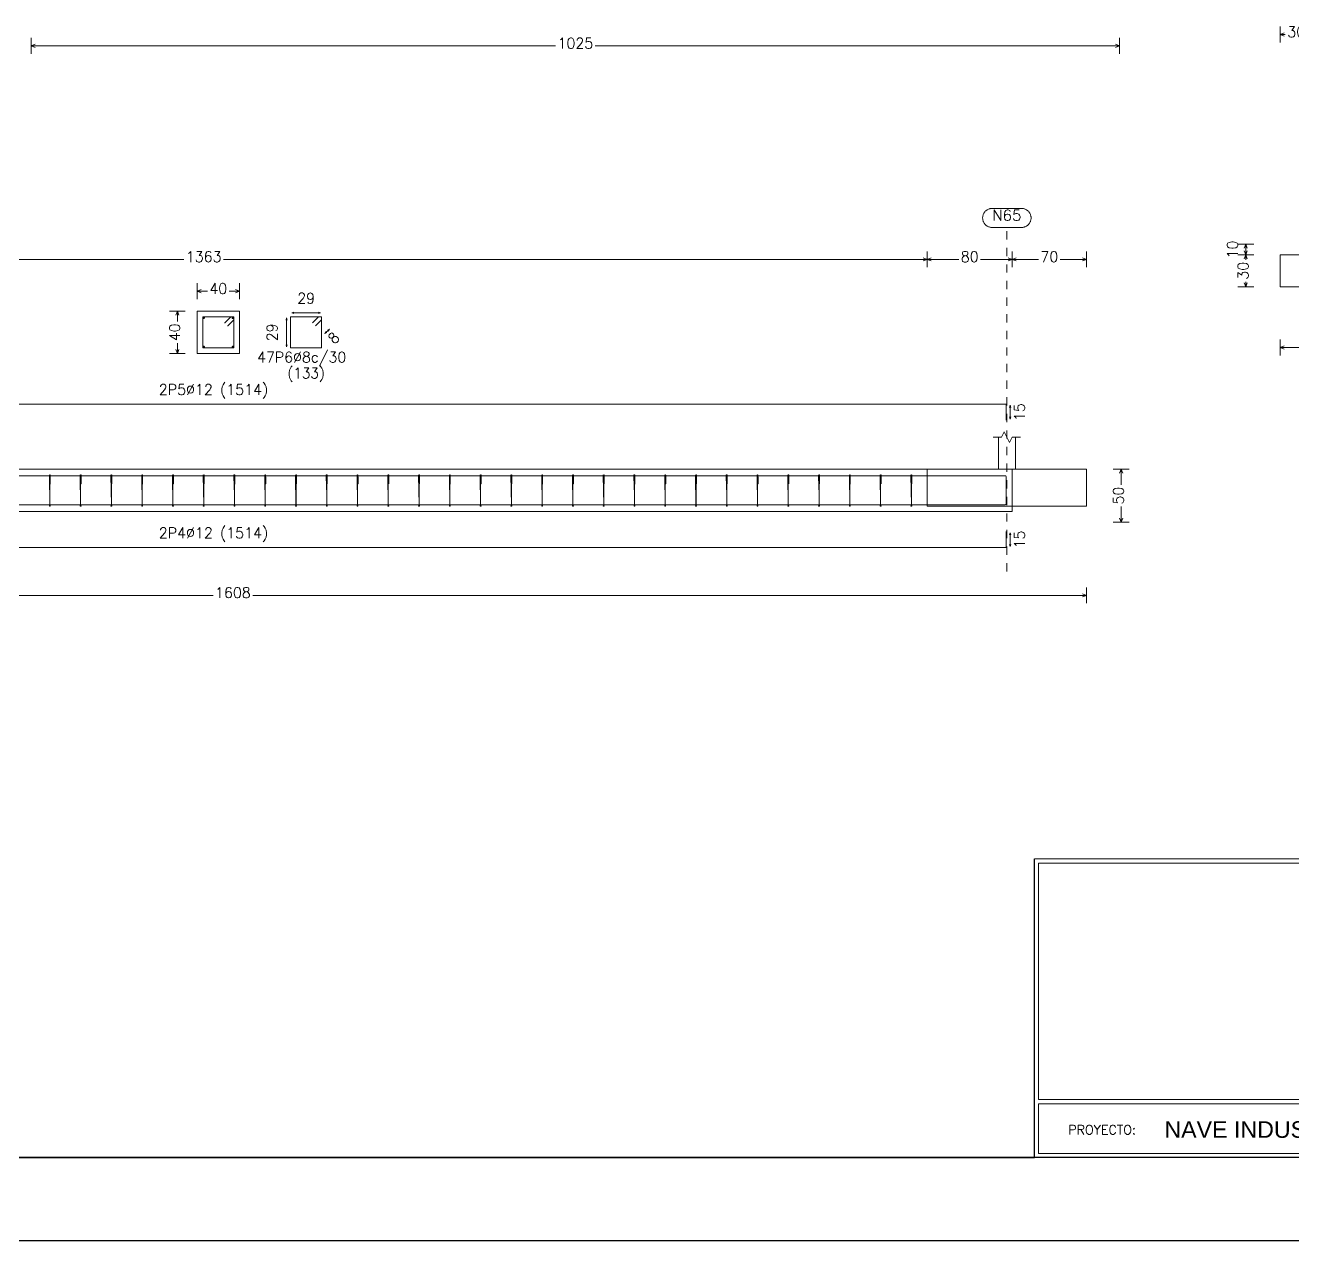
# Model space of a CAD drawing. Header units: inches. Extents: x 72863 to 72995, y 49095 to 49225.
# Drawn here: x 72963.48 to 72978.76, y 49127.89 to 49142.54 of the extents above; entities that cross this region are included whole.
import ezdxf
from ezdxf.enums import TextEntityAlignment as Align

# ---------------------------------------------------------------- set-up
doc = ezdxf.new("R2010")
doc.units = ezdxf.units.IN
doc.linetypes.add('CYPE_PUNTO', pattern=[0.075, 0, -0.075])
doc.layers.get('0').update_dxf_attribs({"lineweight": 15})
for name, color, linetype, lineweight in [('CIM_COTAS', 2, 'Continuous', 9), ('CIM_DIB_ARMADOS', 4, 'Continuous', 9), ('CIM_GEOMETRIA', 2, 'Continuous', 9), ('CIM_TXT_ARMADOS', 3, 'Continuous', 9)]:
    doc.layers.add(name, color=color, linetype=linetype, lineweight=lineweight)
doc.layers.add('VG', color=7, linetype='Continuous')
doc.styles.add('CYPETXT', font='romans__.ttf', dxfattribs={"height": 0.2})
doc.styles.get("Standard").update_dxf_attribs({"font": 'arial.ttf'})

# ---------------------------------------------------------------- blocks, each defined once
blk = doc.blocks.new('PLANTILLA')
for p, q in [((72903.71, 49199.611), (72885.71, 49199.611)), ((72885.71, 49199.611), (72885.71, 49196.011)), ((72885.76, 49196.711), (72885.76, 49199.561)), ((72885.76, 49199.561), (72894.61, 49199.561)), ((72885.76, 49196.711), (72894.61, 49196.711)), ((72885.76, 49196.061), (72885.76, 49196.661)), ((72894.61, 49196.661), (72885.76, 49196.661)), ((72885.71, 49196.011), (72903.71, 49196.011)), ((72894.61, 49196.061), (72885.76, 49196.061))]:
    blk.add_line(p, q)
at = {"layer": 'VG'}
for p, q in [((72903.71, 49196.011), (72864.71, 49196.011)), ((72862.71, 49195.011), (72904.71, 49195.011))]:
    blk.add_line(p, q, dxfattribs=at)
blk.add_lwpolyline([(72903.71, 49199.561), (72903.71, 49223.711), (72864.71, 49223.711), (72864.71, 49196.011), (72885.71, 49196.011), (72885.71, 49199.611)], dxfattribs=at)
at = {"insert": (72887.276, 49196.45), "char_height": 0.2, "attachment_point": 1}
blk.add_mtext_dynamic_manual_height_columns('NAVE INDUSTRIAL DEDICADA A LA IMPRENTA', width=6.85352, gutter_width=1, heights=[0], dxfattribs=at)
at = {"insert": (72886.117, 49196.403), "char_height": 0.11204, "attachment_point": 1}
blk.add_mtext('{\\Fsimplex8|c0;PROYECTO:}', dxfattribs=at)

msp = doc.modelspace()

# ---------------------------------------------------------------- hatches: boundary and pattern name
at = {"layer": 'CIM_DIB_ARMADOS'}
h = msp.add_hatch(color=256, dxfattribs=at)
edge = h.paths.add_edge_path()
edge.add_arc((72965.8875, 49138.9515), 0.00102, 0, 360)
h = msp.add_hatch(color=256, dxfattribs=at)
edge = h.paths.add_edge_path()
edge.add_arc((72965.9246, 49138.9144), 0.00102, 0, 360)
h = msp.add_hatch(color=256, dxfattribs=at)
edge = h.paths.add_edge_path()
edge.add_arc((72963.7743, 49137.0488), 0.00102, 0, 360)
h = msp.add_hatch(color=256, dxfattribs=at)
edge = h.paths.add_edge_path()
edge.add_arc((72963.7856, 49137.0117), 0.00102, 0, 360)
h = msp.add_hatch(color=256, dxfattribs=at)
edge = h.paths.add_edge_path()
edge.add_arc((72964.1452, 49137.0488), 0.00102, 0, 360)
h = msp.add_hatch(color=256, dxfattribs=at)
edge = h.paths.add_edge_path()
edge.add_arc((72964.1564, 49137.0117), 0.00102, 0, 360)
h = msp.add_hatch(color=256, dxfattribs=at)
edge = h.paths.add_edge_path()
edge.add_arc((72964.516, 49137.0488), 0.00102, 0, 360)
h = msp.add_hatch(color=256, dxfattribs=at)
edge = h.paths.add_edge_path()
edge.add_arc((72964.5273, 49137.0117), 0.00102, 0, 360)
h = msp.add_hatch(color=256, dxfattribs=at)
edge = h.paths.add_edge_path()
edge.add_arc((72964.8869, 49137.0488), 0.00102, 0, 360)
h = msp.add_hatch(color=256, dxfattribs=at)
edge = h.paths.add_edge_path()
edge.add_arc((72964.8981, 49137.0117), 0.00102, 0, 360)
h = msp.add_hatch(color=256, dxfattribs=at)
edge = h.paths.add_edge_path()
edge.add_arc((72965.2577, 49137.0488), 0.00102, 0, 360)
h = msp.add_hatch(color=256, dxfattribs=at)
edge = h.paths.add_edge_path()
edge.add_arc((72965.269, 49137.0117), 0.00102, 0, 360)
h = msp.add_hatch(color=256, dxfattribs=at)
edge = h.paths.add_edge_path()
edge.add_arc((72965.6285, 49137.0488), 0.00102, 0, 360)
h = msp.add_hatch(color=256, dxfattribs=at)
edge = h.paths.add_edge_path()
edge.add_arc((72965.6398, 49137.0117), 0.00102, 0, 360)
h = msp.add_hatch(color=256, dxfattribs=at)
edge = h.paths.add_edge_path()
edge.add_arc((72965.9994, 49137.0488), 0.00102, 0, 360)
h = msp.add_hatch(color=256, dxfattribs=at)
edge = h.paths.add_edge_path()
edge.add_arc((72966.0106, 49137.0117), 0.00102, 0, 360)
h = msp.add_hatch(color=256, dxfattribs=at)
edge = h.paths.add_edge_path()
edge.add_arc((72966.3702, 49137.0488), 0.00102, 0, 360)
h = msp.add_hatch(color=256, dxfattribs=at)
edge = h.paths.add_edge_path()
edge.add_arc((72966.3815, 49137.0117), 0.00102, 0, 360)
h = msp.add_hatch(color=256, dxfattribs=at)
edge = h.paths.add_edge_path()
edge.add_arc((72966.7411, 49137.0488), 0.00102, 0, 360)
h = msp.add_hatch(color=256, dxfattribs=at)
edge = h.paths.add_edge_path()
edge.add_arc((72966.7523, 49137.0117), 0.00102, 0, 360)
h = msp.add_hatch(color=256, dxfattribs=at)
edge = h.paths.add_edge_path()
edge.add_arc((72967.1119, 49137.0488), 0.00102, 0, 360)
h = msp.add_hatch(color=256, dxfattribs=at)
edge = h.paths.add_edge_path()
edge.add_arc((72967.1232, 49137.0117), 0.00102, 0, 360)
h = msp.add_hatch(color=256, dxfattribs=at)
edge = h.paths.add_edge_path()
edge.add_arc((72967.4828, 49137.0488), 0.00102, 0, 360)
h = msp.add_hatch(color=256, dxfattribs=at)
edge = h.paths.add_edge_path()
edge.add_arc((72967.494, 49137.0117), 0.00102, 0, 360)
h = msp.add_hatch(color=256, dxfattribs=at)
edge = h.paths.add_edge_path()
edge.add_arc((72967.8536, 49137.0488), 0.00102, 0, 360)
h = msp.add_hatch(color=256, dxfattribs=at)
edge = h.paths.add_edge_path()
edge.add_arc((72967.8649, 49137.0117), 0.00102, 0, 360)
h = msp.add_hatch(color=256, dxfattribs=at)
edge = h.paths.add_edge_path()
edge.add_arc((72968.2245, 49137.0488), 0.00102, 0, 360)
h = msp.add_hatch(color=256, dxfattribs=at)
edge = h.paths.add_edge_path()
edge.add_arc((72968.2357, 49137.0117), 0.00102, 0, 360)
h = msp.add_hatch(color=256, dxfattribs=at)
edge = h.paths.add_edge_path()
edge.add_arc((72968.5953, 49137.0488), 0.00102, 0, 360)
h = msp.add_hatch(color=256, dxfattribs=at)
edge = h.paths.add_edge_path()
edge.add_arc((72968.6066, 49137.0117), 0.00102, 0, 360)
h = msp.add_hatch(color=256, dxfattribs=at)
edge = h.paths.add_edge_path()
edge.add_arc((72968.9662, 49137.0488), 0.00102, 0, 360)
h = msp.add_hatch(color=256, dxfattribs=at)
edge = h.paths.add_edge_path()
edge.add_arc((72968.9774, 49137.0117), 0.00102, 0, 360)
h = msp.add_hatch(color=256, dxfattribs=at)
edge = h.paths.add_edge_path()
edge.add_arc((72969.337, 49137.0488), 0.00102, 0, 360)
h = msp.add_hatch(color=256, dxfattribs=at)
edge = h.paths.add_edge_path()
edge.add_arc((72969.3483, 49137.0117), 0.00102, 0, 360)
h = msp.add_hatch(color=256, dxfattribs=at)
edge = h.paths.add_edge_path()
edge.add_arc((72969.7079, 49137.0488), 0.00102, 0, 360)
h = msp.add_hatch(color=256, dxfattribs=at)
edge = h.paths.add_edge_path()
edge.add_arc((72969.7191, 49137.0117), 0.00102, 0, 360)
h = msp.add_hatch(color=256, dxfattribs=at)
edge = h.paths.add_edge_path()
edge.add_arc((72970.0787, 49137.0488), 0.00102, 0, 360)
h = msp.add_hatch(color=256, dxfattribs=at)
edge = h.paths.add_edge_path()
edge.add_arc((72970.09, 49137.0117), 0.00102, 0, 360)
h = msp.add_hatch(color=256, dxfattribs=at)
edge = h.paths.add_edge_path()
edge.add_arc((72970.4495, 49137.0488), 0.00102, 0, 360)
h = msp.add_hatch(color=256, dxfattribs=at)
edge = h.paths.add_edge_path()
edge.add_arc((72970.4608, 49137.0117), 0.00102, 0, 360)
h = msp.add_hatch(color=256, dxfattribs=at)
edge = h.paths.add_edge_path()
edge.add_arc((72970.8204, 49137.0488), 0.00102, 0, 360)
h = msp.add_hatch(color=256, dxfattribs=at)
edge = h.paths.add_edge_path()
edge.add_arc((72970.8316, 49137.0117), 0.00102, 0, 360)
h = msp.add_hatch(color=256, dxfattribs=at)
edge = h.paths.add_edge_path()
edge.add_arc((72971.1912, 49137.0488), 0.00102, 0, 360)
h = msp.add_hatch(color=256, dxfattribs=at)
edge = h.paths.add_edge_path()
edge.add_arc((72971.2025, 49137.0117), 0.00102, 0, 360)
h = msp.add_hatch(color=256, dxfattribs=at)
edge = h.paths.add_edge_path()
edge.add_arc((72971.5621, 49137.0488), 0.00102, 0, 360)
h = msp.add_hatch(color=256, dxfattribs=at)
edge = h.paths.add_edge_path()
edge.add_arc((72971.5733, 49137.0117), 0.00102, 0, 360)
h = msp.add_hatch(color=256, dxfattribs=at)
edge = h.paths.add_edge_path()
edge.add_arc((72971.9329, 49137.0488), 0.00102, 0, 360)
h = msp.add_hatch(color=256, dxfattribs=at)
edge = h.paths.add_edge_path()
edge.add_arc((72971.9442, 49137.0117), 0.00102, 0, 360)
h = msp.add_hatch(color=256, dxfattribs=at)
edge = h.paths.add_edge_path()
edge.add_arc((72972.3038, 49137.0488), 0.00102, 0, 360)
h = msp.add_hatch(color=256, dxfattribs=at)
edge = h.paths.add_edge_path()
edge.add_arc((72972.315, 49137.0117), 0.00102, 0, 360)
h = msp.add_hatch(color=256, dxfattribs=at)
edge = h.paths.add_edge_path()
edge.add_arc((72972.6746, 49137.0488), 0.00102, 0, 360)
h = msp.add_hatch(color=256, dxfattribs=at)
edge = h.paths.add_edge_path()
edge.add_arc((72972.6859, 49137.0117), 0.00102, 0, 360)
h = msp.add_hatch(color=256, dxfattribs=at)
edge = h.paths.add_edge_path()
edge.add_arc((72973.0455, 49137.0488), 0.00102, 0, 360)
h = msp.add_hatch(color=256, dxfattribs=at)
edge = h.paths.add_edge_path()
edge.add_arc((72973.0567, 49137.0117), 0.00102, 0, 360)
h = msp.add_hatch(color=256, dxfattribs=at)
edge = h.paths.add_edge_path()
edge.add_arc((72973.4163, 49137.0488), 0.00102, 0, 360)
h = msp.add_hatch(color=256, dxfattribs=at)
edge = h.paths.add_edge_path()
edge.add_arc((72973.4276, 49137.0117), 0.00102, 0, 360)
h = msp.add_hatch(color=256, dxfattribs=at)
edge = h.paths.add_edge_path()
edge.add_arc((72973.7872, 49137.0488), 0.00102, 0, 360)
h = msp.add_hatch(color=256, dxfattribs=at)
edge = h.paths.add_edge_path()
edge.add_arc((72973.7984, 49137.0117), 0.00102, 0, 360)
h = msp.add_hatch(color=256, dxfattribs=at)
edge = h.paths.add_edge_path()
edge.add_arc((72974.158, 49137.0488), 0.00102, 0, 360)
h = msp.add_hatch(color=256, dxfattribs=at)
edge = h.paths.add_edge_path()
edge.add_arc((72974.1693, 49137.0117), 0.00102, 0, 360)
h = msp.add_hatch(color=256, dxfattribs=at)
edge = h.paths.add_edge_path()
edge.add_arc((72975.3065, 49136.9522), 0.00102, 0, 360)
h = msp.add_hatch(color=256, dxfattribs=at)
edge = h.paths.add_edge_path()
edge.add_arc((72975.3065, 49136.9164), 0.00102, 0, 360)

# ---------------------------------------------------------------- linework, layer by layer
at = {"layer": 'CIM_COTAS'}
for p, q in [((72978.6098, 49142.3295), (72978.6098, 49142.5215)), ((72963.5536, 49142.1926), (72963.5536, 49142.3846)), ((72976.6736, 49142.1926), (72976.6736, 49142.3846)), ((72978.6098, 49142.4255), (72978.6578, 49142.4447)), ((72978.6098, 49142.4255), (72978.6578, 49142.4063)), ((72978.6098, 49142.4255), (72978.6703, 49142.4255)), ((72963.5536, 49142.2886), (72963.6016, 49142.3078)), ((72963.5536, 49142.2886), (72963.6016, 49142.2694)), ((72963.5536, 49142.2886), (72969.8746, 49142.2886)), ((72970.3526, 49142.2886), (72976.6736, 49142.2886)), ((72976.6736, 49142.2886), (72976.6256, 49142.3078)), ((72976.6736, 49142.2886), (72976.6256, 49142.2694)), ((72974.3542, 49139.6207), (72974.3542, 49139.8127)), ((72974.3542, 49139.6207), (72974.3542, 49139.8127)), ((72975.3782, 49139.6207), (72975.3782, 49139.8127)), ((72975.3782, 49139.6207), (72975.3782, 49139.8127)), ((72976.2742, 49139.6207), (72976.2742, 49139.8127)), ((72978.0972, 49139.8991), (72978.2892, 49139.8991)), ((72978.0972, 49139.7711), (72978.2892, 49139.7711)), ((72978.0972, 49139.7711), (72978.2892, 49139.7711)), ((72978.1932, 49139.8991), (72978.174, 49139.8511)), ((72978.1932, 49139.7711), (72978.174, 49139.8191)), ((72978.1932, 49139.7711), (72978.174, 49139.7231)), ((72978.1932, 49139.8991), (72978.2124, 49139.8511)), ((72978.1932, 49139.7711), (72978.1932, 49139.8991)), ((72978.1932, 49139.7711), (72978.2124, 49139.8191)), ((72978.1932, 49139.7711), (72978.2124, 49139.7231)), ((72978.1932, 49139.7106), (72978.1932, 49139.7711)), ((72956.9142, 49139.7167), (72965.3951, 49139.7167)), ((72965.8732, 49139.7167), (72974.3542, 49139.7167)), ((72974.3542, 49139.7167), (72974.3062, 49139.7359)), ((72974.3542, 49139.7167), (72974.3062, 49139.6975)), ((72974.3542, 49139.7167), (72974.4022, 49139.7359)), ((72974.3542, 49139.7167), (72974.4022, 49139.6975)), ((72974.3542, 49139.7167), (72974.7347, 49139.7167)), ((72974.9977, 49139.7167), (72975.3782, 49139.7167)), ((72975.3782, 49139.7167), (72975.3302, 49139.7359)), ((72975.3782, 49139.7167), (72975.3302, 49139.6975)), ((72975.3782, 49139.7167), (72975.4262, 49139.7359)), ((72975.3782, 49139.7167), (72975.4262, 49139.6975)), ((72975.3782, 49139.7167), (72975.6947, 49139.7167)), ((72975.9577, 49139.7167), (72976.2742, 49139.7167)), ((72976.2742, 49139.7167), (72976.2262, 49139.7359)), ((72976.2742, 49139.7167), (72976.2262, 49139.6975)), ((72978.1932, 49139.3871), (72978.1932, 49139.4476)), ((72965.5542, 49139.2367), (72965.5542, 49139.4287)), ((72965.5542, 49139.3327), (72965.6022, 49139.3519)), ((72965.5542, 49139.3327), (72965.6022, 49139.3135)), ((72965.5542, 49139.3327), (72965.6787, 49139.3327)), ((72965.9417, 49139.3327), (72966.0662, 49139.3327)), ((72966.0662, 49139.3327), (72966.0182, 49139.3519)), ((72966.0662, 49139.3327), (72966.0182, 49139.3135)), ((72966.0662, 49139.2367), (72966.0662, 49139.4287)), ((72978.0972, 49139.3871), (72978.2892, 49139.3871)), ((72978.1932, 49139.3871), (72978.174, 49139.4351)), ((72978.1932, 49139.3871), (72978.2124, 49139.4351)), ((72965.2206, 49139.093), (72965.4126, 49139.093)), ((72965.3166, 49139.093), (72965.2974, 49139.045)), ((72965.3166, 49139.093), (72965.3358, 49139.045)), ((72965.3166, 49138.9685), (72965.3166, 49139.093)), ((72965.3166, 49138.581), (72965.3166, 49138.7055)), ((72978.6098, 49138.5577), (72978.6098, 49138.7497)), ((72965.2206, 49138.581), (72965.4126, 49138.581)), ((72965.3166, 49138.581), (72965.2974, 49138.629)), ((72965.3166, 49138.581), (72965.3358, 49138.629)), ((72978.6098, 49138.6537), (72978.6578, 49138.6729)), ((72978.6098, 49138.6537), (72978.6578, 49138.6345)), ((72978.6098, 49138.6537), (72985.2188, 49138.6537)), ((72976.5948, 49137.1903), (72976.7868, 49137.1903)), ((72976.6908, 49137.1903), (72976.6716, 49137.1423)), ((72976.6908, 49137.1903), (72976.71, 49137.1423)), ((72976.6908, 49137.0018), (72976.6908, 49137.1903)), ((72976.6908, 49136.5503), (72976.6908, 49136.7388)), ((72976.5948, 49136.5503), (72976.7868, 49136.5503)), ((72976.6908, 49136.5503), (72976.6716, 49136.5983)), ((72976.6908, 49136.5503), (72976.71, 49136.5983)), ((72955.6982, 49135.6684), (72965.7471, 49135.6684)), ((72966.2252, 49135.6684), (72976.2742, 49135.6684)), ((72976.2742, 49135.6684), (72976.2262, 49135.6876)), ((72976.2742, 49135.6684), (72976.2262, 49135.6492)), ((72976.2742, 49135.5724), (72976.2742, 49135.7644))]:
    msp.add_line(p, q, dxfattribs=at)
at = {"layer": 'CIM_COTAS', "linetype": 'CYPE_PUNTO'}
msp.add_line((72975.3142, 49135.9564), (72975.3142, 49140.1007), dxfattribs=at)
at = {"layer": 'CIM_COTAS'}
msp.add_lwpolyline([(72975.4908, 49140.3311), (72975.4985, 49140.3308), (72975.5062, 49140.3301), (72975.5138, 49140.3288), (72975.5213, 49140.327), (72975.5286, 49140.3247), (72975.5358, 49140.322), (72975.5428, 49140.3187), (72975.5495, 49140.315), (72975.556, 49140.3109), (72975.5622, 49140.3063), (72975.5681, 49140.3013), (72975.5736, 49140.296), (72975.5788, 49140.2903), (72975.5836, 49140.2842), (72975.5879, 49140.2779), (72975.5918, 49140.2713), (72975.5953, 49140.2644), (72975.5983, 49140.2573), (72975.6008, 49140.25), (72975.6029, 49140.2426), (72975.6044, 49140.2351), (72975.6054, 49140.2274), (72975.606, 49140.2198), (72975.606, 49140.2121), (72975.6054, 49140.2044), (72975.6044, 49140.1967), (72975.6029, 49140.1892), (72975.6008, 49140.1818), (72975.5983, 49140.1745), (72975.5953, 49140.1674), (72975.5918, 49140.1605), (72975.5879, 49140.1539), (72975.5836, 49140.1476), (72975.5788, 49140.1415), (72975.5736, 49140.1358), (72975.5681, 49140.1305), (72975.5622, 49140.1255), (72975.556, 49140.1209), (72975.5495, 49140.1168), (72975.5428, 49140.1131), (72975.5358, 49140.1098), (72975.5286, 49140.1071), (72975.5213, 49140.1048), (72975.5138, 49140.103), (72975.5062, 49140.1017), (72975.4985, 49140.101), (72975.4908, 49140.1007), (72975.1375, 49140.1007), (72975.1298, 49140.101), (72975.1222, 49140.1017), (72975.1146, 49140.103), (72975.1071, 49140.1048), (72975.0997, 49140.1071), (72975.0926, 49140.1098), (72975.0856, 49140.1131), (72975.0788, 49140.1168), (72975.0723, 49140.1209), (72975.0661, 49140.1255), (72975.0603, 49140.1305), (72975.0547, 49140.1358), (72975.0496, 49140.1415), (72975.0448, 49140.1476), (72975.0404, 49140.1539), (72975.0365, 49140.1605), (72975.033, 49140.1674), (72975.03, 49140.1745), (72975.0275, 49140.1818), (72975.0255, 49140.1892), (72975.0239, 49140.1967), (72975.0229, 49140.2044), (72975.0224, 49140.2121), (72975.0224, 49140.2198), (72975.0229, 49140.2274), (72975.0239, 49140.2351), (72975.0255, 49140.2426), (72975.0275, 49140.25), (72975.03, 49140.2573), (72975.033, 49140.2644), (72975.0365, 49140.2713), (72975.0404, 49140.2779), (72975.0448, 49140.2842), (72975.0496, 49140.2903), (72975.0547, 49140.296), (72975.0603, 49140.3013), (72975.0661, 49140.3063), (72975.0723, 49140.3109), (72975.0788, 49140.315), (72975.0856, 49140.3187), (72975.0926, 49140.322), (72975.0997, 49140.3247), (72975.1071, 49140.327), (72975.1146, 49140.3288), (72975.1222, 49140.3301), (72975.1298, 49140.3308), (72975.1375, 49140.3311), (72975.4908, 49140.3311)], close=True, dxfattribs=at)
at = {"layer": 'CIM_DIB_ARMADOS'}
for p, q in [((72965.6246, 49139.0111), (72965.6476, 49139.0111)), ((72965.6361, 49138.9996), (72965.6361, 49139.0226)), ((72965.9727, 49139.0111), (72965.9958, 49139.0111)), ((72965.9843, 49138.9996), (72965.9843, 49139.0226)), ((72965.6246, 49138.6629), (72965.6476, 49138.6629)), ((72965.6361, 49138.6514), (72965.6361, 49138.6745)), ((72965.9727, 49138.6629), (72965.9958, 49138.6629)), ((72965.9843, 49138.6514), (72965.9843, 49138.6745))]:
    msp.add_line(p, q, dxfattribs=at)
for points in [[(72965.9246, 49138.9144), (72965.9941, 49138.9838), (72965.9963, 49138.9871), (72965.9971, 49138.991), (72965.9971, 49139.0137), (72965.9957, 49139.0188), (72965.9919, 49139.0225), (72965.9868, 49139.0239), (72965.6335, 49139.0239), (72965.6284, 49139.0225), (72965.6247, 49139.0188), (72965.6233, 49139.0137), (72965.6233, 49138.6604), (72965.6247, 49138.6553), (72965.6284, 49138.6515), (72965.6335, 49138.6501), (72965.9868, 49138.6501), (72965.9919, 49138.6515), (72965.9957, 49138.6553), (72965.9971, 49138.6604), (72965.9971, 49139.0137), (72965.9957, 49139.0188), (72965.9919, 49139.0225), (72965.9868, 49139.0239), (72965.9642, 49139.0239), (72965.9603, 49139.0231), (72965.9569, 49139.0209), (72965.8875, 49138.9515)], [(72966.9835, 49138.9144), (72967.0559, 49138.9868), (72967.0559, 49139.0239), (72966.6822, 49139.0239), (72966.6822, 49138.6501), (72967.0559, 49138.6501), (72967.0559, 49139.0239), (72967.0188, 49139.0239), (72966.9464, 49138.9515)], [(72956.1142, 49137.9717), (72956.3062, 49137.9717), (72975.3065, 49137.9717), (72975.3065, 49137.7797)], [(72956.1142, 49137.1084), (72956.3062, 49137.1084), (72975.2937, 49137.1084), (72975.3001, 49137.1067), (72975.3048, 49137.102), (72975.3065, 49137.0956), (72975.3065, 49136.9164)], [(72963.7856, 49137.0117), (72963.7856, 49137.0811), (72963.7856, 49137.0844), (72963.7855, 49137.0883), (72963.7852, 49137.111), (72963.7851, 49137.1161), (72963.785, 49137.1198), (72963.7849, 49137.1212), (72963.7801, 49137.1212), (72963.78, 49137.1198), (72963.78, 49137.1161), (72963.7799, 49137.1109), (72963.7799, 49136.7577), (72963.7799, 49136.7525), (72963.7799, 49136.7488), (72963.7799, 49136.7474), (72963.7799, 49136.7488), (72963.7799, 49136.7525), (72963.7798, 49136.7577), (72963.775, 49137.111), (72963.7749, 49137.1161), (72963.7748, 49137.1198), (72963.7747, 49137.1212), (72963.7744, 49137.1212), (72963.7743, 49137.1204), (72963.7743, 49137.1182), (72963.7743, 49137.0488)], [(72964.1564, 49137.0117), (72964.1564, 49137.0811), (72964.1564, 49137.0844), (72964.1564, 49137.0883), (72964.1561, 49137.111), (72964.156, 49137.1161), (72964.1559, 49137.1198), (72964.1558, 49137.1212), (72964.1509, 49137.1212), (72964.1509, 49137.1198), (72964.1508, 49137.1161), (72964.1508, 49137.1109), (72964.1508, 49136.7577), (72964.1508, 49136.7525), (72964.1508, 49136.7488), (72964.1508, 49136.7474), (72964.1508, 49136.7488), (72964.1507, 49136.7525), (72964.1507, 49136.7577), (72964.1458, 49137.111), (72964.1457, 49137.1161), (72964.1456, 49137.1198), (72964.1455, 49137.1212), (72964.1452, 49137.1212), (72964.1452, 49137.1204), (72964.1452, 49137.1182), (72964.1452, 49137.0488)], [(72964.5273, 49137.0117), (72964.5273, 49137.0811), (72964.5273, 49137.0844), (72964.5272, 49137.0883), (72964.5269, 49137.111), (72964.5268, 49137.1161), (72964.5267, 49137.1198), (72964.5266, 49137.1212), (72964.5218, 49137.1212), (72964.5217, 49137.1198), (72964.5217, 49137.1161), (72964.5216, 49137.1109), (72964.5216, 49136.7577), (72964.5216, 49136.7525), (72964.5216, 49136.7488), (72964.5216, 49136.7474), (72964.5216, 49136.7488), (72964.5216, 49136.7525), (72964.5215, 49136.7577), (72964.5167, 49137.111), (72964.5166, 49137.1161), (72964.5165, 49137.1198), (72964.5164, 49137.1212), (72964.5161, 49137.1212), (72964.516, 49137.1204), (72964.516, 49137.1182), (72964.516, 49137.0488)], [(72964.8981, 49137.0117), (72964.8981, 49137.0811), (72964.8981, 49137.0844), (72964.8981, 49137.0883), (72964.8977, 49137.111), (72964.8977, 49137.1161), (72964.8976, 49137.1198), (72964.8975, 49137.1212), (72964.8926, 49137.1212), (72964.8926, 49137.1198), (72964.8925, 49137.1161), (72964.8925, 49137.1109), (72964.8925, 49136.7577), (72964.8925, 49136.7525), (72964.8925, 49136.7488), (72964.8925, 49136.7474), (72964.8925, 49136.7488), (72964.8924, 49136.7525), (72964.8923, 49136.7577), (72964.8875, 49137.111), (72964.8874, 49137.1161), (72964.8873, 49137.1198), (72964.8872, 49137.1212), (72964.8869, 49137.1212), (72964.8869, 49137.1204), (72964.8869, 49137.1182), (72964.8869, 49137.0488)], [(72965.269, 49137.0117), (72965.269, 49137.0811), (72965.2689, 49137.0844), (72965.2689, 49137.0883), (72965.2686, 49137.111), (72965.2685, 49137.1161), (72965.2684, 49137.1198), (72965.2683, 49137.1212), (72965.2635, 49137.1212), (72965.2634, 49137.1198), (72965.2633, 49137.1161), (72965.2633, 49137.1109), (72965.2633, 49136.7577), (72965.2633, 49136.7525), (72965.2633, 49136.7488), (72965.2633, 49136.7474), (72965.2633, 49136.7488), (72965.2633, 49136.7525), (72965.2632, 49136.7577), (72965.2583, 49137.111), (72965.2583, 49137.1161), (72965.2582, 49137.1198), (72965.2581, 49137.1212), (72965.2578, 49137.1212), (72965.2577, 49137.1204), (72965.2577, 49137.1182), (72965.2577, 49137.0488)], [(72965.6398, 49137.0117), (72965.6398, 49137.0811), (72965.6398, 49137.0844), (72965.6397, 49137.0883), (72965.6394, 49137.111), (72965.6393, 49137.1161), (72965.6392, 49137.1198), (72965.6392, 49137.1212), (72965.6343, 49137.1212), (72965.6342, 49137.1198), (72965.6342, 49137.1161), (72965.6342, 49137.1109), (72965.6342, 49136.7577), (72965.6342, 49136.7525), (72965.6342, 49136.7488), (72965.6342, 49136.7474), (72965.6342, 49136.7488), (72965.6341, 49136.7525), (72965.634, 49136.7577), (72965.6292, 49137.111), (72965.6291, 49137.1161), (72965.629, 49137.1198), (72965.6289, 49137.1212), (72965.6286, 49137.1212), (72965.6286, 49137.1204), (72965.6285, 49137.1182), (72965.6285, 49137.0488)], [(72966.0106, 49137.0117), (72966.0106, 49137.0811), (72966.0106, 49137.0844), (72966.0106, 49137.0883), (72966.0103, 49137.111), (72966.0102, 49137.1161), (72966.0101, 49137.1198), (72966.01, 49137.1212), (72966.0052, 49137.1212), (72966.0051, 49137.1198), (72966.005, 49137.1161), (72966.005, 49137.1109), (72966.005, 49136.7577), (72966.005, 49136.7525), (72966.005, 49136.7488), (72966.005, 49136.7474), (72966.005, 49136.7488), (72966.005, 49136.7525), (72966.0049, 49136.7577), (72966, 49137.111), (72966, 49137.1161), (72965.9998, 49137.1198), (72965.9998, 49137.1212), (72965.9995, 49137.1212), (72965.9994, 49137.1204), (72965.9994, 49137.1182), (72965.9994, 49137.0488)], [(72966.3815, 49137.0117), (72966.3815, 49137.0811), (72966.3815, 49137.0844), (72966.3814, 49137.0883), (72966.3811, 49137.111), (72966.381, 49137.1161), (72966.3809, 49137.1198), (72966.3808, 49137.1212), (72966.376, 49137.1212), (72966.3759, 49137.1198), (72966.3759, 49137.1161), (72966.3759, 49137.1109), (72966.3759, 49136.7577), (72966.3759, 49136.7525), (72966.3759, 49136.7488), (72966.3759, 49136.7474), (72966.3758, 49136.7488), (72966.3758, 49136.7525), (72966.3757, 49136.7577), (72966.3709, 49137.111), (72966.3708, 49137.1161), (72966.3707, 49137.1198), (72966.3706, 49137.1212), (72966.3703, 49137.1212), (72966.3703, 49137.1204), (72966.3702, 49137.1182), (72966.3702, 49137.0488)], [(72966.7523, 49137.0117), (72966.7523, 49137.0811), (72966.7523, 49137.0844), (72966.7523, 49137.0883), (72966.752, 49137.111), (72966.7519, 49137.1161), (72966.7518, 49137.1198), (72966.7517, 49137.1212), (72966.7469, 49137.1212), (72966.7468, 49137.1198), (72966.7467, 49137.1161), (72966.7467, 49137.1109), (72966.7467, 49136.7577), (72966.7467, 49136.7525), (72966.7467, 49136.7488), (72966.7467, 49136.7474), (72966.7467, 49136.7488), (72966.7466, 49136.7525), (72966.7466, 49136.7577), (72966.7417, 49137.111), (72966.7416, 49137.1161), (72966.7415, 49137.1198), (72966.7415, 49137.1212), (72966.7411, 49137.1212), (72966.7411, 49137.1204), (72966.7411, 49137.1182), (72966.7411, 49137.0488)], [(72967.1232, 49137.0117), (72967.1232, 49137.0811), (72967.1232, 49137.0844), (72967.1231, 49137.0883), (72967.1228, 49137.111), (72967.1227, 49137.1161), (72967.1226, 49137.1198), (72967.1225, 49137.1212), (72967.1177, 49137.1212), (72967.1176, 49137.1198), (72967.1176, 49137.1161), (72967.1176, 49137.1109), (72967.1176, 49136.7577), (72967.1176, 49136.7525), (72967.1176, 49136.7488), (72967.1176, 49136.7474), (72967.1175, 49136.7488), (72967.1175, 49136.7525), (72967.1174, 49136.7577), (72967.1126, 49137.111), (72967.1125, 49137.1161), (72967.1124, 49137.1198), (72967.1123, 49137.1212), (72967.112, 49137.1212), (72967.1119, 49137.1204), (72967.1119, 49137.1182), (72967.1119, 49137.0488)], [(72967.494, 49137.0117), (72967.494, 49137.0811), (72967.494, 49137.0844), (72967.494, 49137.0883), (72967.4937, 49137.111), (72967.4936, 49137.1161), (72967.4935, 49137.1198), (72967.4934, 49137.1212), (72967.4885, 49137.1212), (72967.4885, 49137.1198), (72967.4884, 49137.1161), (72967.4884, 49137.1109), (72967.4884, 49136.7577), (72967.4884, 49136.7525), (72967.4884, 49136.7488), (72967.4884, 49136.7474), (72967.4884, 49136.7488), (72967.4883, 49136.7525), (72967.4883, 49136.7577), (72967.4834, 49137.111), (72967.4833, 49137.1161), (72967.4832, 49137.1198), (72967.4831, 49137.1212), (72967.4828, 49137.1212), (72967.4828, 49137.1204), (72967.4828, 49137.1182), (72967.4828, 49137.0488)], [(72967.8649, 49137.0117), (72967.8649, 49137.0811), (72967.8649, 49137.0844), (72967.8648, 49137.0883), (72967.8645, 49137.111), (72967.8644, 49137.1161), (72967.8643, 49137.1198), (72967.8642, 49137.1212), (72967.8594, 49137.1212), (72967.8593, 49137.1198), (72967.8593, 49137.1161), (72967.8593, 49137.1109), (72967.8593, 49136.7577), (72967.8593, 49136.7525), (72967.8593, 49136.7488), (72967.8593, 49136.7474), (72967.8592, 49136.7488), (72967.8592, 49136.7525), (72967.8591, 49136.7577), (72967.8543, 49137.111), (72967.8542, 49137.1161), (72967.8541, 49137.1198), (72967.854, 49137.1212), (72967.8537, 49137.1212), (72967.8536, 49137.1204), (72967.8536, 49137.1182), (72967.8536, 49137.0488)], [(72968.2357, 49137.0117), (72968.2357, 49137.0811), (72968.2357, 49137.0844), (72968.2357, 49137.0883), (72968.2354, 49137.111), (72968.2353, 49137.1161), (72968.2352, 49137.1198), (72968.2351, 49137.1212), (72968.2302, 49137.1212), (72968.2302, 49137.1198), (72968.2301, 49137.1161), (72968.2301, 49137.1109), (72968.2301, 49136.7577), (72968.2301, 49136.7525), (72968.2301, 49136.7488), (72968.2301, 49136.7474), (72968.2301, 49136.7488), (72968.23, 49136.7525), (72968.23, 49136.7577), (72968.2251, 49137.111), (72968.225, 49137.1161), (72968.2249, 49137.1198), (72968.2248, 49137.1212), (72968.2245, 49137.1212), (72968.2245, 49137.1204), (72968.2245, 49137.1182), (72968.2245, 49137.0488)], [(72968.6066, 49137.0117), (72968.6066, 49137.0811), (72968.6066, 49137.0844), (72968.6065, 49137.0883), (72968.6062, 49137.111), (72968.6061, 49137.1161), (72968.606, 49137.1198), (72968.6059, 49137.1212), (72968.6011, 49137.1212), (72968.601, 49137.1198), (72968.601, 49137.1161), (72968.6009, 49137.1109), (72968.6009, 49136.7577), (72968.6009, 49136.7525), (72968.6009, 49136.7488), (72968.6009, 49136.7474), (72968.6009, 49136.7488), (72968.6009, 49136.7525), (72968.6008, 49136.7577), (72968.596, 49137.111), (72968.5959, 49137.1161), (72968.5958, 49137.1198), (72968.5957, 49137.1212), (72968.5954, 49137.1212), (72968.5953, 49137.1204), (72968.5953, 49137.1182), (72968.5953, 49137.0488)], [(72968.9774, 49137.0117), (72968.9774, 49137.0811), (72968.9774, 49137.0844), (72968.9774, 49137.0883), (72968.977, 49137.111), (72968.977, 49137.1161), (72968.9769, 49137.1198), (72968.9768, 49137.1212), (72968.9719, 49137.1212), (72968.9719, 49137.1198), (72968.9718, 49137.1161), (72968.9718, 49137.1109), (72968.9718, 49136.7577), (72968.9718, 49136.7525), (72968.9718, 49136.7488), (72968.9718, 49136.7474), (72968.9718, 49136.7488), (72968.9717, 49136.7525), (72968.9716, 49136.7577), (72968.9668, 49137.111), (72968.9667, 49137.1161), (72968.9666, 49137.1198), (72968.9665, 49137.1212), (72968.9662, 49137.1212), (72968.9662, 49137.1204), (72968.9662, 49137.1182), (72968.9662, 49137.0488)], [(72969.3483, 49137.0117), (72969.3483, 49137.0811), (72969.3482, 49137.0844), (72969.3482, 49137.0883), (72969.3479, 49137.111), (72969.3478, 49137.1161), (72969.3477, 49137.1198), (72969.3476, 49137.1212), (72969.3428, 49137.1212), (72969.3427, 49137.1198), (72969.3427, 49137.1161), (72969.3426, 49137.1109), (72969.3426, 49136.7577), (72969.3426, 49136.7525), (72969.3426, 49136.7488), (72969.3426, 49136.7474), (72969.3426, 49136.7488), (72969.3426, 49136.7525), (72969.3425, 49136.7577), (72969.3377, 49137.111), (72969.3376, 49137.1161), (72969.3375, 49137.1198), (72969.3374, 49137.1212), (72969.3371, 49137.1212), (72969.337, 49137.1204), (72969.337, 49137.1182), (72969.337, 49137.0488)], [(72969.7191, 49137.0117), (72969.7191, 49137.0811), (72969.7191, 49137.0844), (72969.7191, 49137.0883), (72969.7187, 49137.111), (72969.7187, 49137.1161), (72969.7185, 49137.1198), (72969.7185, 49137.1212), (72969.7136, 49137.1212), (72969.7136, 49137.1198), (72969.7135, 49137.1161), (72969.7135, 49137.1109), (72969.7135, 49136.7577), (72969.7135, 49136.7525), (72969.7135, 49136.7488), (72969.7135, 49136.7474), (72969.7135, 49136.7488), (72969.7134, 49136.7525), (72969.7133, 49136.7577), (72969.7085, 49137.111), (72969.7084, 49137.1161), (72969.7083, 49137.1198), (72969.7082, 49137.1212), (72969.7079, 49137.1212), (72969.7079, 49137.1204), (72969.7079, 49137.1182), (72969.7079, 49137.0488)], [(72970.09, 49137.0117), (72970.09, 49137.0811), (72970.0899, 49137.0844), (72970.0899, 49137.0883), (72970.0896, 49137.111), (72970.0895, 49137.1161), (72970.0894, 49137.1198), (72970.0893, 49137.1212), (72970.0845, 49137.1212), (72970.0844, 49137.1198), (72970.0843, 49137.1161), (72970.0843, 49137.1109), (72970.0843, 49136.7577), (72970.0843, 49136.7525), (72970.0843, 49136.7488), (72970.0843, 49136.7474), (72970.0843, 49136.7488), (72970.0843, 49136.7525), (72970.0842, 49136.7577), (72970.0793, 49137.111), (72970.0793, 49137.1161), (72970.0792, 49137.1198), (72970.0791, 49137.1212), (72970.0788, 49137.1212), (72970.0787, 49137.1204), (72970.0787, 49137.1182), (72970.0787, 49137.0488)], [(72970.4608, 49137.0117), (72970.4608, 49137.0811), (72970.4608, 49137.0844), (72970.4607, 49137.0883), (72970.4604, 49137.111), (72970.4603, 49137.1161), (72970.4602, 49137.1198), (72970.4602, 49137.1212), (72970.4553, 49137.1212), (72970.4552, 49137.1198), (72970.4552, 49137.1161), (72970.4552, 49137.1109), (72970.4552, 49136.7577), (72970.4552, 49136.7525), (72970.4552, 49136.7488), (72970.4552, 49136.7474), (72970.4552, 49136.7488), (72970.4551, 49136.7525), (72970.455, 49136.7577), (72970.4502, 49137.111), (72970.4501, 49137.1161), (72970.45, 49137.1198), (72970.4499, 49137.1212), (72970.4496, 49137.1212), (72970.4496, 49137.1204), (72970.4495, 49137.1182), (72970.4495, 49137.0488)], [(72970.8316, 49137.0117), (72970.8316, 49137.0811), (72970.8316, 49137.0844), (72970.8316, 49137.0883), (72970.8313, 49137.111), (72970.8312, 49137.1161), (72970.8311, 49137.1198), (72970.831, 49137.1212), (72970.8262, 49137.1212), (72970.8261, 49137.1198), (72970.826, 49137.1161), (72970.826, 49137.1109), (72970.826, 49136.7577), (72970.826, 49136.7525), (72970.826, 49136.7488), (72970.826, 49136.7474), (72970.826, 49136.7488), (72970.8259, 49136.7525), (72970.8259, 49136.7577), (72970.821, 49137.111), (72970.8209, 49137.1161), (72970.8208, 49137.1198), (72970.8208, 49137.1212), (72970.8204, 49137.1212), (72970.8204, 49137.1204), (72970.8204, 49137.1182), (72970.8204, 49137.0488)], [(72971.2025, 49137.0117), (72971.2025, 49137.0811), (72971.2025, 49137.0844), (72971.2024, 49137.0883), (72971.2021, 49137.111), (72971.202, 49137.1161), (72971.2019, 49137.1198), (72971.2018, 49137.1212), (72971.197, 49137.1212), (72971.1969, 49137.1198), (72971.1969, 49137.1161), (72971.1969, 49137.1109), (72971.1969, 49136.7577), (72971.1969, 49136.7525), (72971.1969, 49136.7488), (72971.1969, 49136.7474), (72971.1968, 49136.7488), (72971.1968, 49136.7525), (72971.1967, 49136.7577), (72971.1919, 49137.111), (72971.1918, 49137.1161), (72971.1917, 49137.1198), (72971.1916, 49137.1212), (72971.1913, 49137.1212), (72971.1913, 49137.1204), (72971.1912, 49137.1182), (72971.1912, 49137.0488)], [(72971.5733, 49137.0117), (72971.5733, 49137.0811), (72971.5733, 49137.0844), (72971.5733, 49137.0883), (72971.573, 49137.111), (72971.5729, 49137.1161), (72971.5728, 49137.1198), (72971.5727, 49137.1212), (72971.5679, 49137.1212), (72971.5678, 49137.1198), (72971.5677, 49137.1161), (72971.5677, 49137.1109), (72971.5677, 49136.7577), (72971.5677, 49136.7525), (72971.5677, 49136.7488), (72971.5677, 49136.7474), (72971.5677, 49136.7488), (72971.5676, 49136.7525), (72971.5676, 49136.7577), (72971.5627, 49137.111), (72971.5626, 49137.1161), (72971.5625, 49137.1198), (72971.5625, 49137.1212), (72971.5621, 49137.1212), (72971.5621, 49137.1204), (72971.5621, 49137.1182), (72971.5621, 49137.0488)], [(72971.9442, 49137.0117), (72971.9442, 49137.0811), (72971.9442, 49137.0844), (72971.9441, 49137.0883), (72971.9438, 49137.111), (72971.9437, 49137.1161), (72971.9436, 49137.1198), (72971.9435, 49137.1212), (72971.9387, 49137.1212), (72971.9386, 49137.1198), (72971.9386, 49137.1161), (72971.9386, 49137.1109), (72971.9386, 49136.7577), (72971.9386, 49136.7525), (72971.9386, 49136.7488), (72971.9386, 49136.7474), (72971.9385, 49136.7488), (72971.9385, 49136.7525), (72971.9384, 49136.7577), (72971.9336, 49137.111), (72971.9335, 49137.1161), (72971.9334, 49137.1198), (72971.9333, 49137.1212), (72971.933, 49137.1212), (72971.9329, 49137.1204), (72971.9329, 49137.1182), (72971.9329, 49137.0488)], [(72972.315, 49137.0117), (72972.315, 49137.0811), (72972.315, 49137.0844), (72972.315, 49137.0883), (72972.3147, 49137.111), (72972.3146, 49137.1161), (72972.3145, 49137.1198), (72972.3144, 49137.1212), (72972.3095, 49137.1212), (72972.3095, 49137.1198), (72972.3094, 49137.1161), (72972.3094, 49137.1109), (72972.3094, 49136.7577), (72972.3094, 49136.7525), (72972.3094, 49136.7488), (72972.3094, 49136.7474), (72972.3094, 49136.7488), (72972.3093, 49136.7525), (72972.3093, 49136.7577), (72972.3044, 49137.111), (72972.3043, 49137.1161), (72972.3042, 49137.1198), (72972.3041, 49137.1212), (72972.3038, 49137.1212), (72972.3038, 49137.1204), (72972.3038, 49137.1182), (72972.3038, 49137.0488)], [(72972.6859, 49137.0117), (72972.6859, 49137.0811), (72972.6859, 49137.0844), (72972.6858, 49137.0883), (72972.6855, 49137.111), (72972.6854, 49137.1161), (72972.6853, 49137.1198), (72972.6852, 49137.1212), (72972.6804, 49137.1212), (72972.6803, 49137.1198), (72972.6803, 49137.1161), (72972.6802, 49137.1109), (72972.6802, 49136.7577), (72972.6802, 49136.7525), (72972.6802, 49136.7488), (72972.6802, 49136.7474), (72972.6802, 49136.7488), (72972.6802, 49136.7525), (72972.6801, 49136.7577), (72972.6753, 49137.111), (72972.6752, 49137.1161), (72972.6751, 49137.1198), (72972.675, 49137.1212), (72972.6747, 49137.1212), (72972.6746, 49137.1204), (72972.6746, 49137.1182), (72972.6746, 49137.0488)], [(72973.0567, 49137.0117), (72973.0567, 49137.0811), (72973.0567, 49137.0844), (72973.0567, 49137.0883), (72973.0564, 49137.111), (72973.0563, 49137.1161), (72973.0562, 49137.1198), (72973.0561, 49137.1212), (72973.0512, 49137.1212), (72973.0512, 49137.1198), (72973.0511, 49137.1161), (72973.0511, 49137.1109), (72973.0511, 49136.7577), (72973.0511, 49136.7525), (72973.0511, 49136.7488), (72973.0511, 49136.7474), (72973.0511, 49136.7488), (72973.051, 49136.7525), (72973.051, 49136.7577), (72973.0461, 49137.111), (72973.046, 49137.1161), (72973.0459, 49137.1198), (72973.0458, 49137.1212), (72973.0455, 49137.1212), (72973.0455, 49137.1204), (72973.0455, 49137.1182), (72973.0455, 49137.0488)], [(72973.4276, 49137.0117), (72973.4276, 49137.0811), (72973.4276, 49137.0844), (72973.4275, 49137.0883), (72973.4272, 49137.111), (72973.4271, 49137.1161), (72973.427, 49137.1198), (72973.4269, 49137.1212), (72973.4221, 49137.1212), (72973.422, 49137.1198), (72973.422, 49137.1161), (72973.4219, 49137.1109), (72973.4219, 49136.7577), (72973.4219, 49136.7525), (72973.4219, 49136.7488), (72973.4219, 49136.7474), (72973.4219, 49136.7488), (72973.4219, 49136.7525), (72973.4218, 49136.7577), (72973.417, 49137.111), (72973.4169, 49137.1161), (72973.4168, 49137.1198), (72973.4167, 49137.1212), (72973.4164, 49137.1212), (72973.4163, 49137.1204), (72973.4163, 49137.1182), (72973.4163, 49137.0488)], [(72973.7984, 49137.0117), (72973.7984, 49137.0811), (72973.7984, 49137.0844), (72973.7984, 49137.0883), (72973.798, 49137.111), (72973.798, 49137.1161), (72973.7979, 49137.1198), (72973.7978, 49137.1212), (72973.7929, 49137.1212), (72973.7929, 49137.1198), (72973.7928, 49137.1161), (72973.7928, 49137.1109), (72973.7928, 49136.7577), (72973.7928, 49136.7525), (72973.7928, 49136.7488), (72973.7928, 49136.7474), (72973.7928, 49136.7488), (72973.7927, 49136.7525), (72973.7926, 49136.7577), (72973.7878, 49137.111), (72973.7877, 49137.1161), (72973.7876, 49137.1198), (72973.7875, 49137.1212), (72973.7872, 49137.1212), (72973.7872, 49137.1204), (72973.7872, 49137.1182), (72973.7872, 49137.0488)], [(72974.1693, 49137.0117), (72974.1693, 49137.0811), (72974.1692, 49137.0844), (72974.1692, 49137.0883), (72974.1689, 49137.111), (72974.1688, 49137.1161), (72974.1687, 49137.1198), (72974.1686, 49137.1212), (72974.1638, 49137.1212), (72974.1637, 49137.1198), (72974.1637, 49137.1161), (72974.1636, 49137.1109), (72974.1636, 49136.7577), (72974.1636, 49136.7525), (72974.1636, 49136.7488), (72974.1636, 49136.7474), (72974.1636, 49136.7488), (72974.1636, 49136.7525), (72974.1635, 49136.7577), (72974.1587, 49137.111), (72974.1586, 49137.1161), (72974.1585, 49137.1198), (72974.1584, 49137.1212), (72974.1581, 49137.1212), (72974.158, 49137.1204), (72974.158, 49137.1182), (72974.158, 49137.0488)], [(72956.1142, 49136.7602), (72956.3062, 49136.7602), (72975.2937, 49136.7602), (72975.3001, 49136.7619), (72975.3048, 49136.7666), (72975.3065, 49136.773), (72975.3065, 49136.9522)], [(72956.1142, 49136.2444), (72956.3062, 49136.2444), (72975.3065, 49136.2444), (72975.3065, 49136.4364)]]:
    msp.add_lwpolyline(points, dxfattribs=at)
for centre, radius in [((72965.6361, 49139.0111), 0.00768), ((72965.9843, 49139.0111), 0.00768), ((72965.8875, 49138.9515), 0.00102), ((72965.9246, 49138.9144), 0.00102), ((72965.6361, 49138.6629), 0.00768), ((72965.9843, 49138.6629), 0.00768), ((72963.7743, 49137.0488), 0.00102), ((72963.7856, 49137.0117), 0.00102), ((72964.1452, 49137.0488), 0.00102), ((72964.1564, 49137.0117), 0.00102), ((72964.516, 49137.0488), 0.00102), ((72964.5273, 49137.0117), 0.00102), ((72964.8869, 49137.0488), 0.00102), ((72964.8981, 49137.0117), 0.00102), ((72965.2577, 49137.0488), 0.00102), ((72965.269, 49137.0117), 0.00102), ((72965.6285, 49137.0488), 0.00102), ((72965.6398, 49137.0117), 0.00102), ((72965.9994, 49137.0488), 0.00102), ((72966.0106, 49137.0117), 0.00102), ((72966.3702, 49137.0488), 0.00102), ((72966.3815, 49137.0117), 0.00102), ((72966.7411, 49137.0488), 0.00102), ((72966.7523, 49137.0117), 0.00102), ((72967.1119, 49137.0488), 0.00102), ((72967.1232, 49137.0117), 0.00102), ((72967.4828, 49137.0488), 0.00102), ((72967.494, 49137.0117), 0.00102), ((72967.8536, 49137.0488), 0.00102), ((72967.8649, 49137.0117), 0.00102), ((72968.2245, 49137.0488), 0.00102), ((72968.2357, 49137.0117), 0.00102), ((72968.5953, 49137.0488), 0.00102), ((72968.6066, 49137.0117), 0.00102), ((72968.9662, 49137.0488), 0.00102), ((72968.9774, 49137.0117), 0.00102), ((72969.337, 49137.0488), 0.00102), ((72969.3483, 49137.0117), 0.00102), ((72969.7079, 49137.0488), 0.00102), ((72969.7191, 49137.0117), 0.00102), ((72970.0787, 49137.0488), 0.00102), ((72970.09, 49137.0117), 0.00102), ((72970.4495, 49137.0488), 0.00102), ((72970.4608, 49137.0117), 0.00102), ((72970.8204, 49137.0488), 0.00102), ((72970.8316, 49137.0117), 0.00102), ((72971.1912, 49137.0488), 0.00102), ((72971.2025, 49137.0117), 0.00102), ((72971.5621, 49137.0488), 0.00102), ((72971.5733, 49137.0117), 0.00102), ((72971.9329, 49137.0488), 0.00102), ((72971.9442, 49137.0117), 0.00102), ((72972.3038, 49137.0488), 0.00102), ((72972.315, 49137.0117), 0.00102), ((72972.6746, 49137.0488), 0.00102), ((72972.6859, 49137.0117), 0.00102), ((72973.0455, 49137.0488), 0.00102), ((72973.0567, 49137.0117), 0.00102), ((72973.4163, 49137.0488), 0.00102), ((72973.4276, 49137.0117), 0.00102), ((72973.7872, 49137.0488), 0.00102), ((72973.7984, 49137.0117), 0.00102), ((72974.158, 49137.0488), 0.00102), ((72974.1693, 49137.0117), 0.00102), ((72975.3065, 49136.9522), 0.00102), ((72975.3065, 49136.9164), 0.00102), ((72963.7799, 49136.7474), 0.00512), ((72964.1508, 49136.7474), 0.00512), ((72964.5216, 49136.7474), 0.00512), ((72964.8925, 49136.7474), 0.00512), ((72965.2633, 49136.7474), 0.00512), ((72965.6342, 49136.7474), 0.00512), ((72966.005, 49136.7474), 0.00512), ((72966.3759, 49136.7474), 0.00512), ((72966.7467, 49136.7474), 0.00512), ((72967.1176, 49136.7474), 0.00512), ((72967.4884, 49136.7474), 0.00512), ((72967.8593, 49136.7474), 0.00512), ((72968.2301, 49136.7474), 0.00512), ((72968.6009, 49136.7474), 0.00512), ((72968.9718, 49136.7474), 0.00512), ((72969.3426, 49136.7474), 0.00512), ((72969.7135, 49136.7474), 0.00512), ((72970.0843, 49136.7474), 0.00512), ((72970.4552, 49136.7474), 0.00512), ((72970.826, 49136.7474), 0.00512), ((72971.1969, 49136.7474), 0.00512), ((72971.5677, 49136.7474), 0.00512), ((72971.9386, 49136.7474), 0.00512), ((72972.3094, 49136.7474), 0.00512), ((72972.6802, 49136.7474), 0.00512), ((72973.0511, 49136.7474), 0.00512), ((72973.4219, 49136.7474), 0.00512), ((72973.7928, 49136.7474), 0.00512), ((72974.1636, 49136.7474), 0.00512)]:
    msp.add_circle(centre, radius, dxfattribs=at)
at = {"layer": 'CIM_GEOMETRIA'}
for p, q in [((72978.6098, 49139.7711), (72979.5058, 49139.7711)), ((72978.6098, 49139.7711), (72978.6098, 49139.3871)), ((72979.5058, 49139.3871), (72978.6098, 49139.3871)), ((72975.2118, 49137.5743), (72975.2118, 49137.1903)), ((72975.4166, 49137.1903), (72975.4166, 49137.5743)), ((72975.3782, 49137.1903), (72956.3062, 49137.1903)), ((72974.3542, 49137.1903), (72976.2742, 49137.1903)), ((72974.3542, 49137.1903), (72974.3542, 49136.7423)), ((72975.4166, 49137.1903), (72975.2118, 49137.1903)), ((72975.3782, 49137.1903), (72975.3782, 49136.6783)), ((72976.2742, 49136.7423), (72976.2742, 49137.1903)), ((72976.2742, 49136.7423), (72974.3542, 49136.7423)), ((72956.3062, 49136.6783), (72975.3782, 49136.6783))]:
    msp.add_line(p, q, dxfattribs=at)
msp.add_lwpolyline([(72965.5542, 49139.093), (72965.5542, 49138.581), (72966.0662, 49138.581), (72966.0662, 49139.093), (72965.5542, 49139.093)], close=True, dxfattribs=at)
msp.add_lwpolyline([(72975.1478, 49137.5743), (72975.2502, 49137.5743), (72975.2822, 49137.6383), (72975.3462, 49137.5103), (72975.3782, 49137.5743), (72975.4806, 49137.5743)], dxfattribs=at)
at = {"layer": 'CIM_TXT_ARMADOS'}
for p, q in [((72966.6262, 49138.9854), (72966.6342, 49139.011)), ((72966.6422, 49138.9854), (72966.6342, 49139.011)), ((72966.6342, 49139.011), (72966.6342, 49138.6631)), ((72966.7207, 49139.0799), (72966.6951, 49139.0719)), ((72966.7207, 49139.0639), (72966.6951, 49139.0719)), ((72967.043, 49139.0719), (72966.6951, 49139.0719)), ((72967.0174, 49139.0799), (72967.043, 49139.0719)), ((72967.0174, 49139.0639), (72967.043, 49139.0719)), ((72967.0945, 49138.8217), (72967.1486, 49138.8758)), ((72967.1069, 49138.8455), (72967.0945, 49138.8217)), ((72967.1183, 49138.8341), (72967.0945, 49138.8217)), ((72967.1249, 49138.8634), (72967.1486, 49138.8758)), ((72967.1362, 49138.8521), (72967.1486, 49138.8758)), ((72966.6262, 49138.6887), (72966.6342, 49138.6631)), ((72966.6422, 49138.6887), (72966.6342, 49138.6631)), ((72975.3465, 49137.9332), (72975.3545, 49137.9588)), ((72975.3625, 49137.9332), (72975.3545, 49137.9588)), ((72975.3545, 49137.9588), (72975.3545, 49137.7927)), ((72975.3465, 49137.8183), (72975.3545, 49137.7927)), ((72975.3625, 49137.8183), (72975.3545, 49137.7927)), ((72975.3465, 49136.3979), (72975.3545, 49136.4235)), ((72975.3625, 49136.3979), (72975.3545, 49136.4235)), ((72975.3545, 49136.2573), (72975.3545, 49136.4235)), ((72975.3465, 49136.2829), (72975.3545, 49136.2573)), ((72975.3625, 49136.2829), (72975.3545, 49136.2573))]:
    msp.add_line(p, q, dxfattribs=at)

# ---------------------------------------------------------------- block references
msp.add_blockref('PLANTILLA', (89.9371, -67.118))

# ---------------------------------------------------------------- texts
at = {"layer": 'CIM_COTAS', "style": 'CYPETXT'}
for s, width, p, p2 in [('30', 0.872087, (72978.6943, 49142.3935), (72978.9093, 49142.3935)), ('1025', 0.872087, (72969.8986, 49142.2566), (72970.3286, 49142.2566)), ('N65', 0.924861, (72975.1375, 49140.1839), (72975.4908, 49140.1839)), ('1363', 0.872087, (72965.4191, 49139.6847), (72965.8492, 49139.6847)), ('80', 0.872087, (72974.7587, 49139.6847), (72974.9737, 49139.6847)), ('70', 0.872087, (72975.7187, 49139.6847), (72975.9337, 49139.6847)), ('40', 0.872087, (72965.7027, 49139.3007), (72965.9177, 49139.3007)), ('1608', 0.872087, (72965.7711, 49135.6364), (72966.2012, 49135.6364))]:
    msp.add_text(s, height=0.128, dxfattribs=dict(at, width=width)).set_placement(p, p2, align=Align.FIT)
at = {"layer": 'CIM_COTAS', "style": 'CYPETXT', "width": 0.872087}
for s, p, p2 in [('10', (72978.0972, 49139.7276), (72978.0972, 49139.9426)), ('30', (72978.2252, 49139.4716), (72978.2252, 49139.6866)), ('40', (72965.3486, 49138.7295), (72965.3486, 49138.9445)), ('50', (72976.7228, 49136.7628), (72976.7228, 49136.9778))]:
    msp.add_text(s, height=0.128, rotation=90, dxfattribs=at).set_placement(p, p2, align=Align.FIT)
at = {"layer": 'CIM_TXT_ARMADOS', "style": 'CYPETXT'}
for s, width, p, p2 in [('29', 0.872087, (72966.7615, 49139.1839), (72966.9766, 49139.1839)), ('47P6%%c8c/30', 0.870411, (72966.2787, 49138.4741), (72967.3519, 49138.4741)), ('(133)', 0.825691, (72966.6444, 49138.2821), (72967.0937, 49138.2821)), ('2P5%%c12 (1514)', 0.858421, (72965.0931, 49138.0837), (72966.4121, 49138.0837)), ('2P4%%c12 (1514)', 0.858421, (72965.0931, 49136.3564), (72966.4121, 49136.3564))]:
    msp.add_text(s, height=0.128, dxfattribs=dict(at, width=width)).set_placement(p, p2, align=Align.FIT)
at = {"layer": 'CIM_TXT_ARMADOS', "style": 'CYPETXT', "width": 0.872087}
for s, rotation, p, p2 in [('29', 90, (72966.5222, 49138.7295), (72966.5222, 49138.9445)), ('8', 45, (72967.208, 49138.6863), (72967.284, 49138.7623)), ('15', 90, (72975.5305, 49137.7682), (72975.5305, 49137.9833)), ('15', 90, (72975.5305, 49136.2329), (72975.5305, 49136.4479))]:
    msp.add_text(s, height=0.128, rotation=rotation, dxfattribs=at).set_placement(p, p2, align=Align.FIT)

doc.saveas('drawing.dxf')
